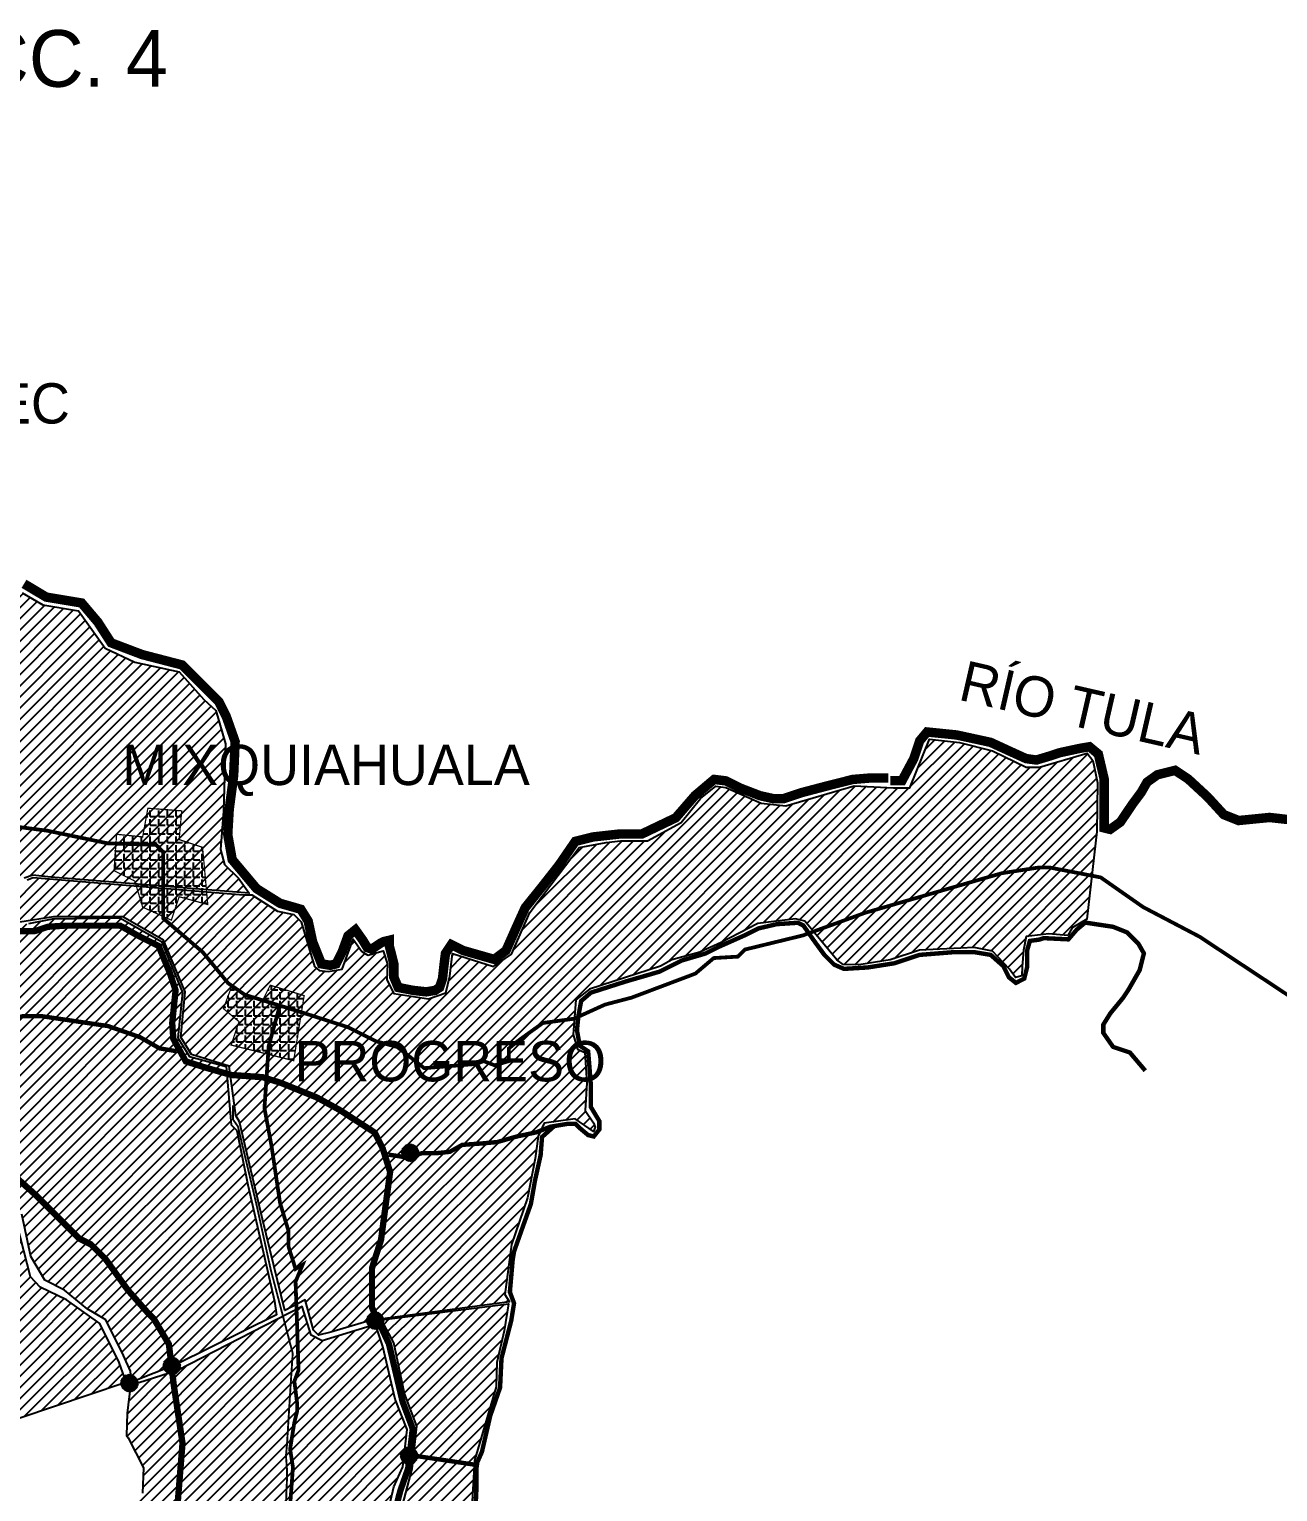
# Model space of a CAD drawing. Header units: millimetres. Extents: x 466933 to 471722, y 2222002 to 2227696.
# Drawn here: x 467392.8 to 467665.2, y 2222406.2 to 2222725.3 of the extents above; entities that cross this region are included whole.
import ezdxf

# ---------------------------------------------------------------- set-up
doc = ezdxf.new("R2010")
doc.units = ezdxf.units.MM
doc.header["$MEASUREMENT"] = 0
doc.linetypes.add('DASHED2', pattern=[0.375, 0.25, -0.125])
doc.layers.add('CROQUIS', color=7, linetype='Continuous')
pattern_1 = [(45, (467441.8328, 2222504.3395), (-1.21534, 1.21534), [])]
pattern_2 = [(0, (467441.8328, 2222504.3395), (0, 1.890625), [1.375, -0.515625]), (90, (467441.8328, 2222504.3395), (-1.890625, 1e-16), [1.375, -0.515625])]

msp = doc.modelspace()

# ---------------------------------------------------------------- hatches: boundary and pattern name
at = {"layer": 'CROQUIS', "linetype": 'Continuous'}
h = msp.add_hatch(dxfattribs=at)
h.set_pattern_fill('ANSI31', color=91, scale=13.75, style=0)
h.set_pattern_definition(pattern_1)
h.paths.add_polyline_path([(467391.19, 2222602.31), (467395.72, 2222599.72), (467403.48, 2222598.43), (467409.3, 2222590.25), (467415.77, 2222587.23), (467425.47, 2222585.08), (467430.86, 2222579.05), (467433.45, 2222576.68), (467435.6, 2222569.35), (467435.17, 2222554.71), (467434.52, 2222546.31), (467435.39, 2222543.07), (467438.4, 2222540.06), (467440.78, 2222536.83), (467397.44, 2222540.27), (467393.56, 2222540.71), (467391.62, 2222540.06), (467389.47, 2222537.26), (467387.74, 2222532.09), (467389.47, 2222529.72), (467392.7, 2222530.15), (467397.87, 2222531.23), (467412.53, 2222531.44), (467421.59, 2222526.27), (467426.23, 2222515.13), (467425.16, 2222505.22), (467427.74, 2222501.13), (467435.72, 2222498.98), (467436.8, 2222486.27), (467438.09, 2222484.98), (467440.46, 2222473.13), (467446.31, 2222447.79), (467446.74, 2222444.78), (467424.97, 2222434.01), (467415.05, 2222430.13), (467414.84, 2222432.5), (467413.33, 2222435.95), (467409.45, 2222443.7), (467405.4, 2222446.09), (467400.44, 2222450.19), (467396.13, 2222452.34), (467393.11, 2222457.51), (467391.17, 2222466.77), (467387.94, 2222468.06), (467383.62, 2222469.79), (467378.67, 2222474.96), (467371.12, 2222481.85), (467367.89, 2222483.14), (467358.83, 2222485.29), (467354.74, 2222486.8), (467354.09, 2222488.53), (467352.36, 2222489.6), (467349.99, 2222490.46), (467347.19, 2222493.7), (467341.37, 2222496.06), (467334.47, 2222497.14), (467324.71, 2222506.5), (467323.42, 2222507.57), (467319.53, 2222507.57), (467315.87, 2222506.93), (467311.56, 2222505.64), (467309.19, 2222504.77), (467305.74, 2222504.99), (467306.82, 2222508.22), (467309.4, 2222511.45), (467314.79, 2222534.28), (467319.97, 2222553.36), (467321.48, 2222557.24), (467326.01, 2222562.19), (467327.52, 2222567.57), (467331.18, 2222570.59), (467336.57, 2222570.16), (467340.24, 2222573.39), (467354.9, 2222576.41), (467355.33, 2222578.77), (467359.86, 2222579.21), (467365.09, 2222594.17), (467364.88, 2222596.75), (467390.75, 2222601.71)])
h = msp.add_hatch(dxfattribs=at)
h.set_pattern_fill('ANSI31', color=91, scale=13.75, style=0)
h.set_pattern_definition(pattern_1)
h.paths.add_polyline_path([(467441.33, 2222536.45), (467446.96, 2222532.9), (467450.51, 2222532.17), (467452.1, 2222530.58), (467455.04, 2222520.8), (467456.01, 2222519.94), (467457.97, 2222519.7), (467461.03, 2222520.19), (467463.48, 2222526.79), (467465.32, 2222524.1), (467466.66, 2222523.25), (467469.97, 2222524.22), (467470.94, 2222521.29), (467470.82, 2222517.87), (467472.29, 2222514.93), (467479.88, 2222513.71), (467483.67, 2222515.05), (467484.53, 2222518.72), (467485.14, 2222523.61), (467494.07, 2222520.8), (467497.99, 2222523.49), (467502, 2222532.55), (467512.77, 2222546.74), (467518.64, 2222547.84), (467521.82, 2222548.21), (467527.7, 2222548.21), (467535.04, 2222552.24), (467539.28, 2222557.43), (467542.58, 2222560.12), (467544.78, 2222559.87), (467552.49, 2222556.45), (467557.88, 2222555.84), (467572.81, 2222560.24), (467581.37, 2222559.75), (467584.92, 2222559.75), (467587.86, 2222566.96), (467589.21, 2222570.39), (467595.76, 2222569.67), (467602.98, 2222567.84), (467610.32, 2222564.29), (467613.26, 2222564.29), (467623.66, 2222567.35), (467624.89, 2222565.76), (467625.87, 2222560.87), (467625.74, 2222550.23), (467623.55, 2222531.1), (467620.37, 2222529.26), (467619.39, 2222527.55), (467615.23, 2222527.92), (467610.33, 2222527.31), (467609.72, 2222524.37), (467609.48, 2222520.71), (467609.36, 2222518.75), (467608.01, 2222518.38), (467606.66, 2222520.22), (467602.99, 2222524.13), (467599, 2222524.94), (467587.01, 2222524.33), (467580.65, 2222522.25), (467573.79, 2222521.15), (467570.37, 2222521.27), (467569.02, 2222522.25), (467562.05, 2222530.69), (467559.97, 2222531.18), (467551.77, 2222530.2), (467543.76, 2222526.02), (467539.11, 2222523.94), (467532.99, 2222522.23), (467530.54, 2222520.89), (467515, 2222515.87), (467512.06, 2222513.55), (467511.45, 2222505.97), (467512.43, 2222502.79), (467514.02, 2222502.06), (467514.44, 2222495.39), (467514.08, 2222489.4), (467515.91, 2222486.71), (467516.28, 2222485.73), (467515.91, 2222484.76), (467511.87, 2222487.57), (467505.14, 2222486.59), (467503.8, 2222483.78), (467503.18, 2222478.89), (467501.47, 2222470.33), (467498.03, 2222460.11), (467496.57, 2222449.23), (467497.55, 2222447.64), (467467.16, 2222443.56), (467458.59, 2222441), (467455.9, 2222440.38), (467454.8, 2222441.48), (467452.96, 2222448.09), (467448.55, 2222445.76), (467443.66, 2222465.69), (467438.61, 2222486.93), (467437.88, 2222488.28), (467436.41, 2222499.04), (467428.14, 2222501.59), (467425.82, 2222505.38), (467426.8, 2222515.28), (467422.03, 2222526.53), (467413.21, 2222531.67), (467398.04, 2222531.67), (467390.7, 2222530.44), (467388.25, 2222532.03), (467390.08, 2222537.54), (467392.29, 2222539.74), (467393.63, 2222540.22), (467439.53, 2222536.43)])
h = msp.add_hatch(dxfattribs=at)
h.set_pattern_fill('ANGLE', scale=6.875, style=0)
h.set_pattern_definition(pattern_2)
h.paths.add_polyline_path([(467417.51, 2222549.08), (467418.65, 2222555.33), (467426.04, 2222554.76), (467425.47, 2222548.51), (467430.58, 2222546.81), (467431.72, 2222534.32), (467425.47, 2222536.02), (467423.76, 2222530.91), (467417.51, 2222533.75), (467415.81, 2222539.43), (467411.26, 2222541.7), (467411.83, 2222549.65)])
h = msp.add_hatch(dxfattribs=at)
h.set_pattern_fill('ANGLE', scale=6.875, style=0)
h.set_pattern_definition(pattern_2)
h.paths.add_polyline_path([(467445.36, 2222516.72), (467452.75, 2222514.45), (467450.47, 2222500.25), (467436.83, 2222503.66), (467438.54, 2222508.77), (467435.13, 2222511.61), (467436.83, 2222516.15), (467443.65, 2222513.31)])
h = msp.add_hatch(dxfattribs=at)
h.set_pattern_fill('ANSI31', color=91, scale=13.75, style=0)
h.set_pattern_definition(pattern_1)
h.paths.add_polyline_path([(467302.59, 2222509.14), (467302.76, 2222505.54), (467301.94, 2222501.45), (467302.76, 2222497.69), (467306.36, 2222495.73), (467318.64, 2222494.74), (467321.42, 2222490.82), (467326.33, 2222484.28), (467332.23, 2222484.28), (467342.7, 2222480.35), (467346.31, 2222478.39), (467355.8, 2222468.24), (467359.96, 2222460.43), (467380.26, 2222439.98), (467381.73, 2222435.07), (467385.82, 2222431.14), (467390.74, 2222422.31), (467413.37, 2222429.94), (467413.53, 2222431.09), (467412.39, 2222434.36), (467408.13, 2222442.87), (467400.92, 2222448.1), (467395.15, 2222450.82), (467393.02, 2222453.11), (467390.08, 2222464.73), (467387.79, 2222466.53), (467381.24, 2222469.31), (467379.6, 2222471.6), (467369.61, 2222480.6), (467364.37, 2222482.56), (467356.84, 2222483.7), (467353.57, 2222485.99), (467352.09, 2222488.12), (467348.98, 2222488.61), (467347.29, 2222490.82), (467341.4, 2222494.58), (467335.99, 2222495.07), (467333.54, 2222495.73), (467328.3, 2222500.8), (467324.37, 2222504.72), (467321.91, 2222505.7), (467315.2, 2222505.21), (467310.78, 2222503.58), (467307.83, 2222502.76), (467304.72, 2222503.41), (467304.39, 2222505.54), (467305.05, 2222508.97)])
h = msp.add_hatch(dxfattribs=at)
h.set_pattern_fill('ANSI31', scale=1.375, style=0)
h.set_pattern_definition([(45, (467903.60016, 2222317.78135), (-0.12153398, 0.12153398), [])])
edge = h.paths.add_edge_path()
edge.add_arc((467475.94, 2222480.2), 1.92, 0, 360)
h = msp.add_hatch(dxfattribs=at)
h.set_pattern_fill('ANSI31', color=91, scale=13.75, style=0)
h.set_pattern_definition(pattern_1)
h.paths.add_polyline_path([(467457.72, 2222334.33), (467460.78, 2222335.92), (467466.17, 2222337.14), (467472.17, 2222337.14), (467482.32, 2222339.34), (467478.16, 2222347.04), (467474.86, 2222351.08), (467470.69, 2222357.76), (467467.51, 2222372.43), (467468.25, 2222382.46), (467470.1, 2222397.58), (467472.3, 2222407.24), (467474.26, 2222411.64), (467475.2, 2222419.79), (467472.63, 2222426.39), (467469.94, 2222437.88), (467468.35, 2222442.65), (467456.72, 2222439.11), (467454.28, 2222440.33), (467452.29, 2222446.58), (467425.12, 2222432.64), (467414.84, 2222429.34), (467414.11, 2222423.35), (467413.99, 2222418.46), (467414.36, 2222417.97), (467417.66, 2222411.37), (467417.51, 2222405.88), (467415.56, 2222400.87), (467412.74, 2222396.59), (467413.6, 2222388.4), (467412.5, 2222384.24), (467408.83, 2222380.33), (467408.7, 2222372.5), (467406.59, 2222365.2), (467404.02, 2222360.06), (467402.31, 2222352.48), (467402.43, 2222351.38), (467400.23, 2222350.64), (467400.23, 2222348.69), (467399.86, 2222347.47), (467397.91, 2222345.02), (467396.92, 2222341.29), (467395.94, 2222331.01), (467394.96, 2222324.53), (467394.6, 2222322.7), (467394.96, 2222320.74), (467395.21, 2222319.15), (467394.6, 2222317.93), (467396.43, 2222310.96), (467396.43, 2222308.27), (467397.66, 2222308.03), (467398.27, 2222306.19), (467403.28, 2222305.83), (467408.94, 2222300.62), (467421.3, 2222294.26), (467425.83, 2222294.87), (467426.81, 2222293.89), (467430.24, 2222292.92), (467430.24, 2222291.82), (467429.63, 2222291.2), (467431.46, 2222285.95), (467432.32, 2222283.99), (467432.81, 2222280.2), (467435.99, 2222275.19), (467439.37, 2222265.92), (467450.51, 2222265.43), (467458.46, 2222264.7), (467479.02, 2222266.41), (467511.36, 2222262.42), (467503.65, 2222270.25), (467493.86, 2222282.6), (467483.58, 2222295.19), (467478.52, 2222302.48), (467470.2, 2222313.49), (467464.2, 2222319.97), (467457.2, 2222333.59)])
h = msp.add_hatch(dxfattribs=at)
h.set_pattern_fill('ANSI31', color=91, scale=13.75, style=0)
h.set_pattern_definition(pattern_1)
h.paths.add_polyline_path([(467497.38, 2222447.2), (467496.41, 2222441.33), (467494.81, 2222434.36), (467494.69, 2222429.11), (467489.92, 2222412.97), (467489.23, 2222400.27), (467487.51, 2222390.61), (467484.45, 2222384.86), (467482.74, 2222379.36), (467483.72, 2222373), (467483.47, 2222371.29), (467482.5, 2222370.31), (467482.13, 2222370.07), (467484.6, 2222366.41), (467485.09, 2222363.96), (467488.03, 2222362.98), (467488.27, 2222360.17), (467490.6, 2222346.85), (467492.07, 2222343.67), (467501.61, 2222333.27), (467507, 2222331.32), (467508.86, 2222325.72), (467510.57, 2222323.4), (467512.04, 2222318.63), (467517.67, 2222307.26), (467520.48, 2222305.06), (467523.54, 2222300.41), (467531.74, 2222296.74), (467529.54, 2222296.01), (467518.16, 2222297.23), (467513.75, 2222302.37), (467509.71, 2222311.17), (467507.88, 2222311.9), (467504.94, 2222317.41), (467502, 2222321.32), (467494.78, 2222325.48), (467486.27, 2222336.69), (467480.39, 2222347.69), (467472.93, 2222358.45), (467469.5, 2222372.47), (467472.19, 2222395.46), (467476.35, 2222411.2), (467477.33, 2222420.5), (467474.63, 2222427.59), (467472.3, 2222438.65), (467469.61, 2222443.67)])
h = msp.add_hatch(dxfattribs=at)
h.set_pattern_fill('ANSI31', scale=1.375, style=0)
h.set_pattern_definition([(45, (467895.9668, 2222281.14661), (-0.12153398, 0.12153398), [])])
edge = h.paths.add_edge_path()
edge.add_arc((467468.31, 2222443.56), 1.92, 0, 360)
h = msp.add_hatch(dxfattribs=at)
h.set_pattern_fill('ANSI31', scale=1.375, style=0)
h.set_pattern_definition([(45, (467851.5742, 2222271.28842), (-0.12153398, 0.12153398), [])])
edge = h.paths.add_edge_path()
edge.add_arc((467423.92, 2222433.71), 1.92, 0, 360)
h = msp.add_hatch(dxfattribs=at)
h.set_pattern_fill('ANSI31', scale=1.375, style=0)
h.set_pattern_definition([(45, (467842.31672, 2222267.51432), (-0.12153398, 0.12153398), [])])
edge = h.paths.add_edge_path()
edge.add_arc((467414.66, 2222429.93), 1.92, 0, 360)
h = msp.add_hatch(dxfattribs=at)
h.set_pattern_fill('ANSI31', scale=1.375, style=0)
h.set_pattern_definition([(45, (467903.32947, 2222251.66964), (-0.12153398, 0.12153398), [])])
edge = h.paths.add_edge_path()
edge.add_arc((467475.67, 2222414.09), 1.92, 0, 360)

# ---------------------------------------------------------------- linework, layer by layer
at = {"layer": 'CROQUIS', "color": 4, "linetype": 'Continuous', "const_width": 2.06}
for points in [[(467391.62, 2222604.31), (467396.46, 2222601.41), (467404.19, 2222600.12), (467407.73, 2222595.94), (467410.63, 2222591.43), (467417.4, 2222588.86), (467426.09, 2222586.6), (467434.15, 2222578.56), (467435.76, 2222575.34), (467437.69, 2222569.87), (467437.37, 2222562.46), (467436.4, 2222555.06), (467436.08, 2222549.59), (467437.05, 2222544.12), (467442.36, 2222537.8), (467447.51, 2222534.58), (467452.02, 2222533.29), (467453.63, 2222530.72), (467454.6, 2222526.21), (467456.53, 2222521.38), (467458.47, 2222521.06), (467459.75, 2222521.38), (467461.04, 2222523.96), (467462.33, 2222527.5), (467463.94, 2222528.79), (467465.55, 2222526.53), (467466.52, 2222524.92), (467467.49, 2222524.6), (467469.42, 2222525.89), (467470.06, 2222526.21), (467471.35, 2222526.53), (467471.35, 2222525.25), (467472.32, 2222521.38), (467472.32, 2222518.49), (467473.28, 2222516.23), (467476.51, 2222515.59), (467479.41, 2222515.27), (467481.34, 2222515.59), (467482.31, 2222516.23), (467482.95, 2222518.16), (467483.27, 2222521.06), (467483.59, 2222523.64), (467484.88, 2222525.57), (467487.46, 2222524.28), (467494.23, 2222522.35), (467496.8, 2222524.28), (467499.38, 2222530.07), (467500.99, 2222533.62), (467504.86, 2222538.44), (467508.4, 2222542.95), (467511.94, 2222548.1), (467515.81, 2222549.07), (467521.61, 2222549.71), (467526.44, 2222549.71), (467533.85, 2222553.25), (467538.04, 2222558.08), (467542.23, 2222561.62), (467544.8, 2222561.3), (467548.03, 2222559.69), (467552.21, 2222558.08), (467555.11, 2222557.43), (467557.37, 2222557.43), (467561.24, 2222558.72), (467567.36, 2222560.33), (467572.51, 2222561.62), (467576.38, 2222561.94), (467580.24, 2222561.94)], [(467580.64, 2222561.34), (467583.22, 2222561.34), (467585.8, 2222566.17), (467587.08, 2222570.03), (467588.7, 2222571.97), (467595.14, 2222571.32), (467602.55, 2222569.71), (467606.74, 2222567.78), (467610.28, 2222566.17), (467612.54, 2222565.85), (467615.76, 2222566.82), (467617.69, 2222567.46), (467622.2, 2222568.43), (467624.13, 2222568.75), (467626.07, 2222567.14), (467627.35, 2222561.67), (467627.35, 2222555.87), (467627.35, 2222552.65), (467627.35, 2222551.04), (467628.64, 2222550.72), (467630.9, 2222552.33), (467633.48, 2222556.19), (467635.41, 2222558.77), (467636.7, 2222561.02), (467638.95, 2222562.63), (467642.82, 2222563.6), (467645.72, 2222561.67), (467649.91, 2222557.8), (467653.45, 2222553.94), (467656.67, 2222552.65), (467663.42, 2222553.32), (467669.22, 2222552.67)]]:
    msp.add_lwpolyline(points, dxfattribs=at)
at = {"layer": 'CROQUIS', "color": 91, "linetype": 'Continuous'}
for points in [[(467391.19, 2222602.31), (467395.72, 2222599.72), (467403.48, 2222598.43), (467409.3, 2222590.25), (467415.77, 2222587.23), (467425.47, 2222585.08), (467430.86, 2222579.05), (467433.45, 2222576.68), (467435.6, 2222569.35), (467435.17, 2222554.71), (467434.52, 2222546.31), (467435.39, 2222543.07), (467438.4, 2222540.06), (467440.78, 2222536.83), (467397.44, 2222540.27), (467393.56, 2222540.71), (467391.62, 2222540.06)], [(467392.29, 2222539.74), (467393.63, 2222540.22), (467439.53, 2222536.43), (467441.33, 2222536.45), (467446.96, 2222532.9), (467450.51, 2222532.17), (467452.1, 2222530.58), (467455.04, 2222520.8), (467456.01, 2222519.94), (467457.97, 2222519.7), (467461.03, 2222520.19), (467463.48, 2222526.79), (467465.32, 2222524.1), (467466.66, 2222523.25), (467469.97, 2222524.22), (467470.94, 2222521.29), (467470.82, 2222517.87), (467472.29, 2222514.93), (467479.88, 2222513.71), (467483.67, 2222515.05), (467484.53, 2222518.72), (467485.14, 2222523.61), (467494.07, 2222520.8), (467497.99, 2222523.49), (467502, 2222532.55), (467512.77, 2222546.74), (467518.64, 2222547.84), (467521.82, 2222548.21), (467527.7, 2222548.21), (467535.04, 2222552.24), (467539.28, 2222557.43), (467542.58, 2222560.12), (467544.78, 2222559.87), (467552.49, 2222556.45), (467557.88, 2222555.84), (467572.81, 2222560.24), (467581.37, 2222559.75), (467584.92, 2222559.75), (467587.86, 2222566.96), (467589.21, 2222570.39), (467595.76, 2222569.67), (467602.98, 2222567.84), (467610.32, 2222564.29), (467613.26, 2222564.29), (467623.66, 2222567.35), (467624.89, 2222565.76), (467625.87, 2222560.87), (467625.74, 2222550.23), (467623.55, 2222531.1), (467620.37, 2222529.26), (467619.39, 2222527.55), (467615.23, 2222527.92), (467610.33, 2222527.31), (467609.72, 2222524.37), (467609.48, 2222520.71), (467609.36, 2222518.75), (467608.01, 2222518.38), (467606.66, 2222520.22), (467602.99, 2222524.13), (467599, 2222524.94), (467587.01, 2222524.33), (467580.65, 2222522.25), (467573.79, 2222521.15), (467570.37, 2222521.27), (467569.02, 2222522.25), (467562.05, 2222530.69), (467559.97, 2222531.18), (467551.77, 2222530.2), (467543.76, 2222526.02), (467539.11, 2222523.94), (467532.99, 2222522.23), (467530.54, 2222520.89), (467515, 2222515.87), (467512.06, 2222513.55), (467511.45, 2222505.97), (467512.43, 2222502.79), (467514.02, 2222502.06), (467514.44, 2222495.39), (467514.08, 2222489.4), (467515.91, 2222486.71), (467516.28, 2222485.73), (467515.91, 2222484.76), (467511.87, 2222487.57), (467505.14, 2222486.59), (467503.8, 2222483.78), (467503.18, 2222478.89), (467501.47, 2222470.33), (467498.03, 2222460.11), (467496.57, 2222449.23), (467497.55, 2222447.64), (467467.16, 2222443.56), (467458.59, 2222441), (467455.9, 2222440.38), (467454.8, 2222441.48), (467452.96, 2222448.09), (467448.55, 2222445.76), (467443.66, 2222465.69), (467438.61, 2222486.93), (467437.88, 2222488.28), (467436.41, 2222499.04), (467428.14, 2222501.59), (467425.82, 2222505.38), (467426.8, 2222515.28), (467422.03, 2222526.53), (467413.21, 2222531.67), (467398.04, 2222531.67), (467390.7, 2222530.44)], [(467392.7, 2222530.15), (467397.87, 2222531.23), (467412.53, 2222531.44), (467421.59, 2222526.27), (467426.23, 2222515.13), (467425.16, 2222505.22), (467427.74, 2222501.13), (467435.72, 2222498.98), (467436.8, 2222486.27), (467438.09, 2222484.98), (467440.46, 2222473.13), (467446.31, 2222447.79), (467446.74, 2222444.78), (467424.97, 2222434.01), (467415.05, 2222430.13), (467414.84, 2222432.5), (467413.33, 2222435.95), (467409.45, 2222443.7), (467405.4, 2222446.09), (467400.44, 2222450.19), (467396.13, 2222452.34), (467393.11, 2222457.51), (467391.17, 2222466.77)], [(467390.74, 2222422.31), (467413.37, 2222429.94), (467413.53, 2222431.09), (467412.39, 2222434.36), (467408.13, 2222442.87), (467400.92, 2222448.1), (467395.15, 2222450.82), (467393.02, 2222453.11), (467390.08, 2222464.73)], [(467470.1, 2222397.58), (467472.3, 2222407.24), (467474.26, 2222411.64), (467475.2, 2222419.79), (467472.63, 2222426.39), (467469.94, 2222437.88), (467468.35, 2222442.65), (467456.72, 2222439.11), (467454.28, 2222440.33), (467452.29, 2222446.58), (467425.12, 2222432.64), (467414.84, 2222429.34), (467414.11, 2222423.35), (467413.99, 2222418.46), (467414.36, 2222417.97), (467417.66, 2222411.37), (467417.51, 2222405.88)], [(467472.19, 2222395.46), (467476.35, 2222411.2), (467477.33, 2222420.5), (467474.63, 2222427.59), (467472.3, 2222438.65), (467469.61, 2222443.67), (467497.38, 2222447.2), (467496.41, 2222441.33), (467494.81, 2222434.36), (467494.69, 2222429.11), (467489.92, 2222412.97), (467489.23, 2222400.27)]]:
    msp.add_lwpolyline(points, dxfattribs=at)
at = {"layer": 'CROQUIS', "color": 7, "linetype": 'Continuous', "const_width": 0.275}
for points in [[(467417.51, 2222549.08), (467418.65, 2222555.33), (467426.04, 2222554.76), (467425.47, 2222548.51), (467430.58, 2222546.81), (467431.72, 2222534.32), (467425.47, 2222536.02), (467423.76, 2222530.91), (467417.51, 2222533.75), (467415.81, 2222539.43), (467411.26, 2222541.7), (467411.83, 2222549.65)], [(467445.36, 2222516.72), (467452.75, 2222514.45), (467450.47, 2222500.25), (467436.83, 2222503.66), (467438.54, 2222508.77), (467435.13, 2222511.61), (467436.83, 2222516.15), (467443.65, 2222513.31)]]:
    msp.add_lwpolyline(points, close=True, dxfattribs=at)
at = {"layer": 'CROQUIS', "linetype": 'Continuous', "const_width": 0.825}
for points in [[(467380.05, 2222552.58), (467396.7, 2222550.43), (467409.95, 2222547.66), (467420.44, 2222547.35), (467421.98, 2222545.81), (467421.98, 2222531.33), (467430.61, 2222523.94), (467436.16, 2222517.16), (467439.8, 2222514.63), (467452.75, 2222510.63), (467462.3, 2222507.55), (467468.47, 2222504.47), (467473.09, 2222503.24), (467478.95, 2222498.62), (467490.35, 2222499.54), (467491.89, 2222500.16), (467494.36, 2222499.23), (467497.44, 2222500.16), (467497.44, 2222502.93), (467499.29, 2222504.47), (467504.84, 2222508.47), (467511.62, 2222509.4), (467518.4, 2222512.48), (467524.26, 2222514.02), (467538.13, 2222519.25), (467542.14, 2222522.64), (467547.38, 2222522.95), (467548.92, 2222524.49), (467561.56, 2222527.57), (467575.13, 2222532.5), (467605, 2222541.16), (467613.02, 2222542.39), (467615.48, 2222542.39), (467626.58, 2222540.24), (467635.83, 2222533.77), (467648.16, 2222527.3), (467670.97, 2222512.21)], [(467449.39, 2222399.18), (467450.31, 2222411.5), (467449.69, 2222415.5), (467450.62, 2222421.35), (467451.24, 2222423.82), (467451.24, 2222425.36), (467450.62, 2222430.29), (467451.54, 2222432.75), (467450.88, 2222452.03), (467452.42, 2222455.73), (467450.88, 2222454.8), (467449.33, 2222459.73), (467449.33, 2222463.12), (467447.48, 2222469.28), (467445.64, 2222481.6), (467444.09, 2222489.91), (467445.02, 2222503.47), (467447.48, 2222512.4)]]:
    msp.add_lwpolyline(points, dxfattribs=at)
at = {"layer": 'CROQUIS', "color": 5, "linetype": 'Continuous'}
for points, const_width in [([(467390.12, 2222528.48), (467393.82, 2222528.48), (467396.79, 2222529.46), (467400.49, 2222529.71), (467405.43, 2222529.71), (467412.6, 2222529.71), (467416.55, 2222527.49), (467420.99, 2222525.27), (467423.46, 2222519.35), (467424.7, 2222515.64), (467423.96, 2222508.49), (467424.2, 2222505.03), (467426.92, 2222500.1), (467431.61, 2222498.62), (467436.8, 2222497.14), (467443.72, 2222496.64), (467447.67, 2222495.41), (467455.57, 2222492.2), (467460.51, 2222489.49), (467468.17, 2222484.55), (467469.9, 2222481.1), (467471.51, 2222475.96), (467469.53, 2222461.15), (467467.56, 2222454.98), (467467.56, 2222446.35), (467471.26, 2222438.45), (467474.23, 2222425.86), (467476.45, 2222419.94), (467475.46, 2222411.3), (467473.73, 2222406.37), (467472.25, 2222400.69)], 1.38), ([(467471.11, 2222479.75), (467473.24, 2222479.44), (467475.07, 2222479.14), (467478.43, 2222480.05), (467481.48, 2222480.05), (467484.53, 2222480.36), (467487.27, 2222481.88), (467491.55, 2222482.19), (467494.9, 2222482.49), (467499.17, 2222483.71), (467503.44, 2222484.62), (467506.49, 2222485.84), (467510.15, 2222486.45), (467511.98, 2222486.45), (467512.9, 2222485.54), (467514.73, 2222484.01), (467515.95, 2222483.71), (467517.17, 2222485.23), (467517.17, 2222487.06), (467515.34, 2222490.11), (467515.34, 2222492.24), (467515.34, 2222494.68), (467515.03, 2222498.64), (467514.73, 2222502.3), (467512.9, 2222503.52), (467512.29, 2222506.87), (467512.59, 2222509.92), (467513.2, 2222513.27), (467515.34, 2222515.1), (467522.97, 2222517.54), (467530.29, 2222519.67), (467535.17, 2222522.11), (467540.35, 2222523.64), (467543.4, 2222525.16), (467548.89, 2222527.6), (467551.94, 2222529.12), (467555.91, 2222530.04), (467560.49, 2222530.34), (467561.71, 2222529.73), (467563.84, 2222526.68), (467566.28, 2222523.33), (467568.42, 2222521.2), (467570.55, 2222520.28), (467575.74, 2222520.59), (467581.53, 2222521.5), (467587.03, 2222523.33), (467594.65, 2222523.94), (467598.92, 2222523.94), (467602.58, 2222523.33), (467605.33, 2222520.89), (467606.55, 2222518.45), (467608.07, 2222517.23), (467609.9, 2222518.15), (467610.51, 2222520.59), (467610.51, 2222524.24), (467611.12, 2222526.38), (467613.26, 2222526.68), (467614.17, 2222526.99), (467619.53, 2222526.72), (467621.36, 2222528.85), (467623.19, 2222530.38), (467629.29, 2222529.46), (467632.34, 2222528.24), (467634.78, 2222525.81), (467636.01, 2222523.67), (467635.09, 2222520.01), (467632.65, 2222515.75), (467631.43, 2222513.92), (467628.68, 2222510.57), (467627.16, 2222508.13), (467627.16, 2222506.3), (467629.29, 2222503.25), (467632.95, 2222502.03), (467636.31, 2222498.07)], 0.963), ([(467376.37, 2222502.93), (467380.03, 2222505.37), (467383.69, 2222508.12), (467388.87, 2222509.33), (467391.31, 2222509.94), (467395.58, 2222509.94), (467409.92, 2222507.81), (467416.94, 2222505.37), (467421.21, 2222502.93), (467424.87, 2222502.32)], 0.963), ([(467507.41, 2222486.04), (467504.67, 2222483.6), (467504.36, 2222479.64), (467503.14, 2222474.15), (467502.23, 2222468.97), (467500.39, 2222463.79), (467498.56, 2222458.61), (467498.26, 2222456.78), (467497.65, 2222449.77), (467498.56, 2222447.33), (467497.95, 2222443.53), (467495.82, 2222435.31), (467495.51, 2222428.91), (467493.38, 2222422.81), (467491.55, 2222414.89), (467490.33, 2222412.14), (467490.33, 2222406.35), (467490.02, 2222399.95)], 0.963), ([(467385.44, 2222478.8), (467394.13, 2222470.97), (467403.67, 2222461.44), (467406.21, 2222460.17), (467409.39, 2222456.99), (467414.27, 2222450.21), (467418.72, 2222445.13), (467419.99, 2222443.86), (467423.24, 2222438.38), (467424.3, 2222429.48), (467426.21, 2222416.78), (467425.15, 2222403.64)], 1.38), ([(467476.6, 2222414.08), (467490.94, 2222411.95)], 0.963)]:
    msp.add_lwpolyline(points, dxfattribs=dict(at, const_width=const_width))
at = {"layer": 'CROQUIS', "color": 140, "linetype": 'DASHED2', "ltscale": 0.3, "const_width": 0.412}
msp.add_lwpolyline([(467437.21, 2222490.47), (467437.21, 2222487.43), (467438.3, 2222485.9), (467442.43, 2222468.52), (467445.47, 2222454.62), (467450.26, 2222436.37), (467449.87, 2222430.52), (467449, 2222416.4), (467448.78, 2222414.01), (467449, 2222411.18), (467449, 2222408.79), (467448.78, 2222403.58)], dxfattribs=at)

# ---------------------------------------------------------------- texts
at = {"layer": 'CROQUIS', "color": 1, "linetype": 'Continuous'}
msp.add_text('SECC. 4', height=12.375, dxfattribs=at).set_placement((467358.66, 2222712.75))
at = {"layer": 'CROQUIS', "color": 7, "linetype": 'Continuous'}
for s, p in [('TEZONTEPEC', (467322.52, 2222639.27)), ('MIXQUIAHUALA', (467413.07, 2222560.39)), ('PROGRESO', (467450.63, 2222495.74))]:
    msp.add_text(s, height=8.8, dxfattribs=at).set_placement(p)
msp.add_text('RÍO TULA', height=8.8, rotation=347.0982, dxfattribs=at).set_placement((467595.25, 2222579.07))

doc.saveas('drawing.dxf')
